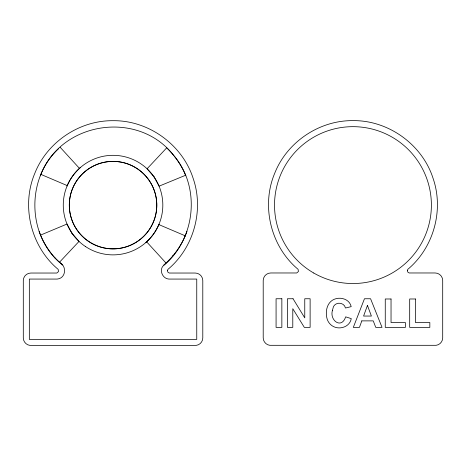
<?xml version="1.0" encoding="UTF-8"?>
<svg xmlns="http://www.w3.org/2000/svg" width="466" height="466" viewBox="0 0 466 466"><rect width="100%" height="100%" fill="white"/><g stroke="black" fill="none" stroke-linecap="round" stroke-linejoin="round"><path stroke-width="0.7" d="M58.687 148.619C26.731 177.814 26.882 233.542 59.415 262.323C67.046 265.935 66.073 278.254 57.248 279.07L29.335 279.07L29.335 339.399L196.757 339.399L196.757 279.07L168.843 279.07C162.949 278.685 159.331 271.264 162.657 266.383C195.237 240.287 201.201 188.212 174.267 156.069M186.953 231.421C182.305 244.423 174.162 256.073 163.688 265.055M67.057 186.05C69.982 179.026 74.519 172.7 80.228 167.673M145.864 242.518C151.572 237.497 156.11 231.165 159.034 224.146M40.321 175.781C60.627 121.247 138.373 109.574 173.882 155.621M68.747 182.392L68.403 183.08M172.397 256.37L173.241 255.368M59.415 262.323L79.01 241.417L72.079 233.367L67.011 224.03L40.583 235.091M39.138 231.421C42.645 241.149 48.056 250.184 54.971 257.873L54.994 257.855M185.771 175.781C181.507 165.238 174.884 155.726 166.677 147.868L147.081 168.779L154.013 176.83L159.081 186.167L185.585 175.263M40.874 174.383L67.244 185.608M158.848 224.583L185.218 235.808L185.043 236.227M62.403 265.055L54.971 257.873M60.114 147.221L79.453 168.366M146.639 241.825L165.978 262.975M154.432 177.441L154.013 176.83M71.659 232.75L72.079 233.367M167.44 270.664L167.865 272.127L169.269 273.035L195.248 273.035C199.279 272.936 202.891 276.548 202.792 280.579L202.792 337.891C202.861 341.566 199.885 344.962 196.233 345.37L29.859 345.37C26.207 344.962 23.23 341.566 23.3 337.891L23.3 280.579C23.201 276.548 26.812 272.936 30.843 273.035L56.823 273.035L58.512 271.579L58.174 269.377C30.873 246.665 20.993 206.036 34.81 173.323C47.118 142.078 79.465 120.315 113.046 120.694C148.549 120.222 182.462 144.693 193.204 178.536C204.149 210.288 193.693 247.842 167.917 269.377L167.44 270.664M407.348 270.6L407.779 272.062L409.177 272.971L435.157 272.971C439.188 272.872 442.799 276.484 442.7 280.515L442.7 337.827C442.77 341.502 439.793 344.898 436.141 345.306L269.767 345.306C266.115 344.898 263.139 341.502 263.208 337.827L263.208 280.515C263.109 276.484 266.721 272.872 270.752 272.971L296.731 272.971L298.421 271.515L298.083 269.307C270.781 246.601 260.902 205.966 274.719 173.259C287.027 142.014 319.373 120.251 352.954 120.63C388.458 120.158 422.371 144.629 433.118 178.472C444.057 210.224 433.601 247.778 407.826 269.307L407.348 270.6M332.409 310.507C329.45 320.451 341.595 329.456 345.661 316.851L351.265 318.627C349.797 327.289 338.695 330.446 331.967 325.67A12.629 12.629 0 0 1 327.248 319.356C325.012 312.191 326.631 302.417 334.291 299.254C340.698 296.586 349.622 299.213 351.189 306.64L345.469 308.009C344.729 304.042 340.046 302.184 336.551 303.774A6.46 6.46 0 0 0 333.4 306.809L332.409 310.507M361.808 320.876L359.449 327.377L353.315 327.377L364.464 298.753L370.575 298.753L382.038 327.377L375.747 327.377L373.249 320.876L361.808 320.876M367.453 305.428L363.585 316.053L371.396 316.053L367.453 305.428M281.854 298.753L276.076 298.753L276.076 327.377L281.854 327.377L281.854 298.753M293.038 298.753L287.417 298.753L287.417 327.377L292.788 327.377L292.788 308.708L304.327 327.377L310.123 327.377L310.123 298.753L304.758 298.753L304.758 317.864L293.038 298.753M391.038 298.986L385.26 298.986L385.26 327.377L405.408 327.377L405.408 322.554L391.038 322.554L391.038 298.986M415.462 298.986L409.684 298.986L409.684 327.377L429.833 327.377L429.833 322.554L415.462 322.554L415.462 298.986M88.744 241.528A43.74 43.74 0 0 0 156.692 208.022A43.74 43.74 0 0 0 93.701 165.931A43.74 43.74 0 0 0 88.744 241.528M88.744 241.464A43.74 43.74 0 0 0 156.692 207.958A43.74 43.74 0 0 0 93.701 165.867A43.74 43.74 0 0 0 88.744 241.464M85.394 246.485A49.775 49.775 0 0 0 162.716 208.349A49.775 49.775 0 0 0 91.033 160.455A49.775 49.775 0 0 0 85.394 246.485M313.74 273.024A78.434 78.434 0 0 0 431.388 205.098A78.434 78.434 0 0 0 313.74 137.173A78.434 78.434 0 0 0 313.74 273.024"/></g></svg>
